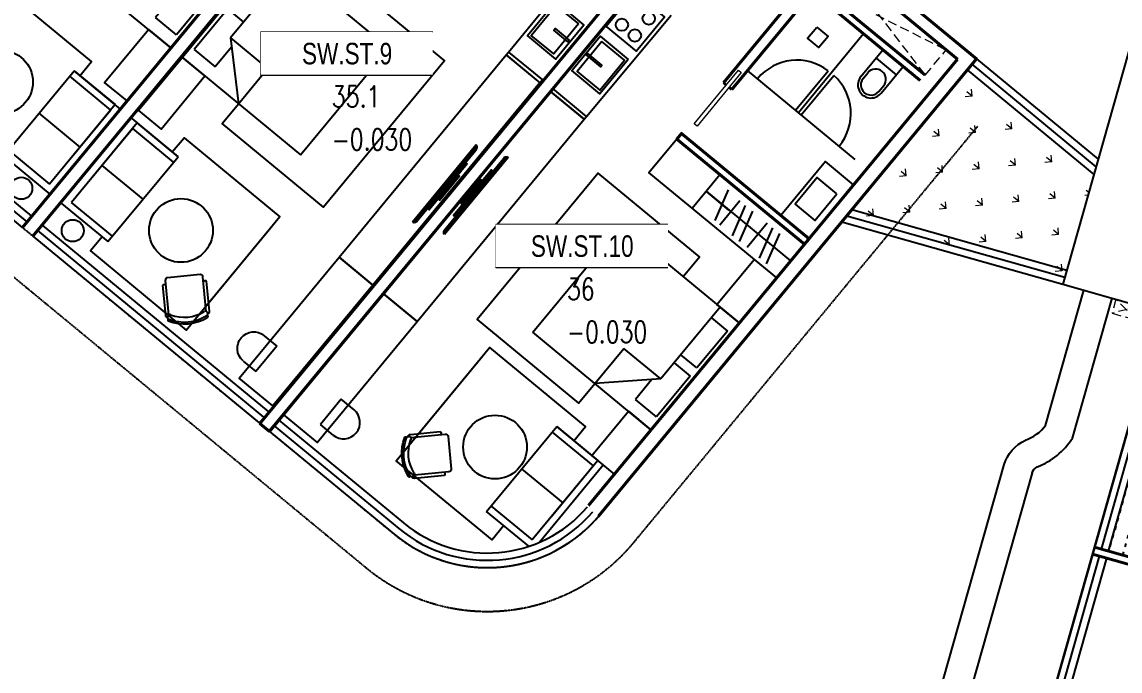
# Model space of a CAD drawing. Header units: millimetres. Extents: x -361702973 to 361248309, y -278557090 to 278849308.
# Drawn here: x 105707 to 120742, y 90095 to 98990 of the extents above; entities that cross this region are included whole.
import ezdxf
from ezdxf.enums import TextEntityAlignment as Align
from ezdxf.xclip import XClip

# ---------------------------------------------------------------- set-up
doc = ezdxf.new("R2010")
doc.units = ezdxf.units.MM
doc.header["$MEASUREMENT"] = 0
doc.header["$XCLIPFRAME"] = 0
doc.set_wipeout_variables(frame=1)
for name, pattern in [('220126_HDN_HBA typical plan$0$HIDDEN', [0.375, 0.25, -0.125]), ('ACAD_ISO03W100', [30, 12, -18]), ('HIDDEN', [0.375, 0.25, -0.125])]:
    doc.linetypes.add(name, pattern=pattern)
for name, color, linetype in [('A-_FURN----_E-_N', 251, 'Continuous'), ('A-ANNO-ROOM', 50, 'Continuous'), ('A-DRAIN', 251, 'Continuous'), ('A-FLOR-STRS', 1, 'Continuous'), ('A-FURNITURE', 251, 'Continuous'), ('A-GLAZ', 135, 'Continuous'), ('A-UNIT', 1, 'Continuous'), ('IDEA - dim', 251, 'Continuous'), ('KT-Cua', 36, 'Continuous'), ('KT-Net manh', 139, 'Continuous'), ('Xref_NT1+NT2_MBDV Cot vach_220729$0$A-FURNITURE', 253, 'Continuous'), ('Xref_NT1+NT2_MBDV Cot vach_220729$0$ccu12-Thay', 7, 'Continuous')]:
    doc.layers.add(name, color=color, linetype=linetype)
for name, color, linetype, lineweight in [('bo dat CXCL', 92, 'Continuous', 18), ('KT-Chuviet', 255, 'Continuous', 15), ('KT-lomo nuoc', 3, 'HIDDEN', 5), ('KT-Net cat', 1, 'Continuous', 40), ('KT-Net cua', 87, 'Continuous', 9), ('KT-Net thay', 7, 'Continuous', 15), ('KT-Net truc', 18, 'Continuous', 15)]:
    doc.layers.add(name, color=color, linetype=linetype, lineweight=lineweight)
doc.styles.add('220126_HDN_HBA typical plan$0$211210_HDN_HBA_TYPICAL PLAN CORE OPT 1$0$HBA-Text', font='GOTHIC.TTF')
doc.styles.add('font unicode ccu', font='arial.ttf')
doc.styles.add('ROMANS', font='ROMANS.SHX')

# ---------------------------------------------------------------- blocks, each defined once
blk = doc.blocks.new('A$C21AF0CCA')
at = {"layer": 'A-ANNO-ROOM', "insert": (1197.56892258345, 814.6835720778872), "char_height": 600, "attachment_point": 2, "rotation": 0.10542954816276216, "style": '220126_HDN_HBA typical plan$0$211210_HDN_HBA_TYPICAL PLAN CORE OPT 1$0$HBA-Text'}
blk.add_mtext_dynamic_manual_height_columns('A2a+', width=722857412.8743668, gutter_width=9765.624999999996, heights=[0], dxfattribs=at)
blk = doc.blocks.new('qweewe')
for p, q in [((-226617.649540008, -3043559.718917042, 0.0008727778800783348), (-226617.6495399146, -3043199.718917044, 0.0008727778800783348)), ((-226142.6495399146, -3043199.718917163, 0.0008727778800783348), (-226617.6495399146, -3043199.718917044, 0.0008727778800783348)), ((-226467.6495400079, -3043559.718917079, 0.0008727778800783348), (-226467.6495399145, -3043199.718917081, 0.0008727778800783348)), ((-226142.649539925, -3043239.718917165, 0.0008727778800783348), (-226242.649539925, -3043239.718917139, 0.0008727778800783348)), ((-226142.649540008, -3043559.718917165, 0.0008727778800783348), (-226617.649540008, -3043559.718917042, 0.0008727778800783348)), ((-226142.6495399976, -3043519.718917165, 0.0008727778800783348), (-226242.6495399976, -3043519.718917141, 0.0008727778800783348))]:
    blk.add_line(p, q)
for centre, radius, start, end in [((-226242.6495399613, -3043379.718917141, 0.0008727778800783348), 139.9999999999927, 89.99999998332474, 269.9999999833247), ((-226142.6495399613, -3043379.718917165, 0.0008727778800783348), 179.9999999999927, 269.9999999833247, 89.99999998332474), ((-226142.6495399613, -3043379.718917165, 0.0008727778800783348), 139.9999999999927, 269.9999999833247, 89.99999998332474)]:
    blk.add_arc(centre, radius, start, end)
blk = doc.blocks.new('BEDH-1')
for p, q in [((475, -1.054711873393899e-13), (-475, 1.054711873393899e-13)), ((-475, 1.054711873393899e-13), (-475.0000000000002, -1050)), ((-381.8394731497392, -27.72451273631296), (-381.8394731497393, -215.2726866770535)), ((-20.94842891092413, -27.72451273631304), (-381.8394731497392, -27.72451273631296)), ((-20.94842891092416, -169.6087834425271), (-20.94842891092413, -27.72451273631304)), ((379.7956140944734, -27.72451273631313), (52.11540216114371, -27.72451273631306)), ((52.11540216114371, -27.72451273631306), (52.11540216114368, -169.6087834425271)), ((379.7956140944734, -169.6087834425271), (379.7956140944734, -27.72451273631313)), ((474.9999999999998, -1050), (475, -1.054711873393899e-13)), ((-162.6479800441303, -169.608783442527), (-475.0000000000001, -498.4003835124894)), ((-206.9290897110478, -215.2726866770535), (-381.8394731497393, -215.2726866770535)), ((474.9999999999999, -169.6087834425272), (-162.6479800441303, -169.608783442527)), ((-162.6479800441303, -169.608783442527), (-162.6479800441303, -498.4003835124894)), ((-475.0000000000001, -498.4003835124894), (-162.6479800441303, -498.4003835124894)), ((-475.0000000000002, -1050), (474.9999999999998, -1050))]:
    blk.add_line(p, q)
blk = doc.blocks.new('weqwq333')
blk.add_wipeout([(789.9991194265974, -3.254973069968852e-07), (789.9999072943253, 22.459753119357448), (747.0709751061902, 22.459753119357444), (747.4999072943253, 24.95975311935699), (747.0709751061902, 27.459753119356876), (995.9999072943253, 27.45975311935689), (995.9999072943253, 37.459753119357), (930.999907294326, 37.459753119357), (930.999907294326, 57.459753119357), (1231.8664491169725, 57.459753118988104), (1249.7089296661925, 59.06439810742923), (1266.9787932754527, 63.82683536194902), (1278.4893502848695, 73.1432942404494), (1289.9999072942878, 82.4597531189515), (1289.9999072941914, 102.45975311891728), (-160.00009270580904, 102.45975311950394), (-160.00009270581904, 82.45975311947211), (-148.48953569637888, 73.14329424100924), (-136.9789786872534, 63.826835362552735), (-119.70911507775418, 59.06439810790778), (-101.86663452839275, 57.4597531194338), (198.99990729432534, 57.45975311935696), (198.99990729432534, 37.45975311935696), (133.99990729432488, 37.459753119356954), (133.99990729432488, 27.459753119356844), (382.9288394824605, 27.459753119358677), (382.9288394824605, 22.459753119357426), (339.9999072943251, 22.459753119357423), (339.9991199803412, 0.015785265669614107)]).dxf.layer = 'A-DRAIN'
at = {"layer": 'A-DRAIN'}
for p, q in [((-160.0000927059446, 102.4597531193867), (-160.0000927057117, 82.45975311938673)), ((1289.999907294055, 102.4597531189211), (-160.0000927059446, 102.4597531193867)), ((-160.0000927059446, 102.4597531193867), (-160.0000927057117, 82.45975311938673)), ((-160.0000927057117, 82.45975311938673), (1289.999907294055, 82.45975311892107)), ((-136.9789786871988, 63.8268353624735), (-160.0000927057117, 82.45975311938673)), ((-101.8666345283855, 57.45975311938673), (1231.866449116962, 57.45975311892107)), ((1266.97879327531, 63.82683536177501), (1289.999907294055, 82.45975311892107)), ((1289.999907294055, 82.45975311892107), (1289.999907294055, 102.4597531189211)), ((1289.999907294055, 82.45975311892107), (1289.999907294055, 102.4597531189211))]:
    blk.add_line(p, q, dxfattribs=at)
for points in [[(133.9999072942883, 37.4597531191539), (995.9999072942883, 37.4597531191539), (995.9999072945211, 27.45975311938673), (133.9999072945211, 27.45975311938673)], [(198.9999072942883, 57.45975311938673), (228.9999072940554, 57.45975311938673), (228.9999072942883, 37.45975311938673), (198.9999072942883, 37.4597531191539)], [(339.9999072942883, 22.4597531191539), (789.9999072942883, 22.4597531191539), (789.9991194263566, -3.254972398281097e-07), (339.9991199802607, 0.01578526548109949)], [(930.9999072942883, 57.4597531191539), (900.9999072945211, 57.4597531191539), (900.9999072942883, 37.45975311938673), (930.9999072945211, 37.4597531191539)]]:
    blk.add_lwpolyline(points, close=True, dxfattribs=at)
for centre, radius, start, end in [((-101.8666345283855, 157.4597531193867), 99.99999999999999, 249.4439547730391, 270), ((389.9999072940554, 24.9597531191539), 7.499999999999999, 160.5287793647328, 199.4712206352672), ((389.9999072940554, 24.9597531191539), 7.499999999999999, 340.5287793647328, 19.47122063526717), ((739.9999072945211, 24.9597531191539), 7.499999999999999, 160.5287793647328, 199.4712206352672), ((739.9999072945211, 24.9597531191539), 7.499999999999999, 340.5287793647328, 19.47122063526717), ((1231.866449116962, 157.4597531189211), 99.99999999999999, 270, 290.5560452225344)]:
    blk.add_arc(centre, radius, start, end, dxfattribs=at)
blk = doc.blocks.new('CH12')
for p, q in [((-312.375, -149.2411279597436), (-312.375, -572.1779138786915)), ((-267.75, -149.2411279597436), (-267.75, -639.6303226458076)), ((267.75, -639.6303226458076), (267.75, -149.2411280118249)), ((312.375, -572.1779138786915), (312.375, -149.2411246072115)), ((-232.0500000000029, -675.3303226458047), (232.0500000000029, -675.3303226458047))]:
    blk.add_line(p, q)
for centre, radius, start, end in [((-267.75, -149.2411279597436), 44.62499999999999, 111.939144832112, 180), ((-273.6712626853696, -77.20016474780641), 13.38749999999989, 116.2505862071374, 296.2505862071374), ((-252.9468673518131, -119.2240579767858), 33.46874999998481, 116.2505888953854, 296.2505888953855), ((0, -632.1362743546706), 632.1362743546692, 63.74941379286258, 116.2505862071374), ((0, -632.1362743546706), 605.3612743546691, 63.7494137928626, 116.2505862071374), ((0, -632.1362743546706), 538.4237743546691, 63.74941109871938, 116.2505888953856), ((252.9468674045929, -119.2240580028119), 33.46875000001501, 243.7494110987195, 63.74941109871941), ((273.671262685355, -77.20016474780641), 13.38750000000007, 243.7494137928627, 63.74941379286245), ((267.75, -149.2411280118286), 44.62499999999959, 0, 68.06085506708637), ((-290.0625, -549.8654138786915), 31.55464011044969, 225, 315), ((290.0625, -549.8654138786915), 31.55464011044961, 225.0000000000001, 315.0000000000002), ((-232.0500000000029, -639.6303226458076), 35.7, 180, 269.9999999999999), ((232.0500000000029, -639.6303226458076), 35.7, 270, 0)]:
    blk.add_arc(centre, radius, start, end)
blk = doc.blocks.new('CH1')
for p, q in [((-199.1923941123823, -400.6439509161501), (-199.1923941123823, -600.6426498184956)), ((200.805524143012, -400.6439509161501), (200.805524143012, -600.6426498184956)), ((-199.1923941123823, -600.6426498184956), (200.805524143012, -600.6426498184956))]:
    blk.add_line(p, q)
blk.add_arc((0.8065650153148454, -399.9986989023673), 200, 0.1848514058012216, 180.1848514058012)
blk = doc.blocks.new('*U327')
at = {"layer": 'KT-lomo nuoc', "ltscale": 500}
for p, q in [((1251.346839773837, 1515.293350813622), (346.9899954845728, -286.5559053449207)), ((1598.33683525841, 1228.746742521041), (1.734723475976807e-18, -0.009297052340116354))]:
    blk.add_line(p, q, dxfattribs=at)
blk.add_lwpolyline([(1251.346839773837, 1515.293350813622), (1598.33683525841, 1228.746742521041), (346.9899954845728, -286.5559053449207), (1.734723475976807e-18, -0.009297052340116354)], close=True, dxfattribs=at)
blk = doc.blocks.new('Condo-Studio Corner')
at = {"layer": 'A-FURNITURE'}
for p, q in [((-1948.202804873639, -3587.262413282064, 0.1132918521849478), (-789.3799138450413, -2201.987495244597, 0.05537661077922471)), ((953.0969693474763, -3533.446788728354, -0.02853916700579262), (1844.570149395295, -2453.959515179333, 0.0438952006596001)), ((1731.900018867804, -4176.603594141838, 1.175430585194847e-08), (259.1721610110544, -2960.369668706204, 1.175434860746792e-08)), ((915.0708565507375, -3501.161109466804, 0.02850253156703258), (1360.500086333632, -2961.746796293301, 0.02850253156703258)), ((992.1792361010157, -3564.834477548837, 0.02850714297108447), (1437.608465882047, -3025.420164374285, 0.02850714297108447)), ((-502.223042640835, -4846.189862994361, 0.05479021183692891), (-119.6667088381946, -4382.930397297605, 0.05479021183692888)), ((-311.203054856509, -4614.872774087009, 0.0547902118369611), (-1.074576621875167, -4870.97651254118, 0.05479021183692888)), ((-310.9448757395148, -4614.560130144469, 0.05479021183692888), (844.0663105994463, -5568.897054273752, 0.05479021183692888)), ((-8.926377344876528, -4595.712323583313, -0.0950755669010428), (-190.3678659275174, -5012.484608952887, -0.09507556690104273)), ((152.9660958424211, -4746.233914588811, -0.09507556690104273), (-119.7155245151371, -5076.435381344985, -0.09507556690104278)), ((226.3615499902517, -4806.844158270978, -0.09507556690104278), (44.92006140574813, -5223.616443650099, -0.0950755669010428)), ((323.1126178763807, -4886.741556131397, -0.09507556690104278), (141.6711292918772, -5303.513841510518, -0.09507556690104278)), ((524.589719677344, -5053.122108965181, -0.09507556690104278), (251.9080993216485, -5383.323575718561, -0.0950755669010428)), ((597.9851738251746, -5113.732352650026, -0.0950755669010428), (416.5436852425337, -5530.504638023674, -0.0950755669010428)), ((694.7362417150289, -5193.62975050346, -0.09507556690104278), (513.294753132388, -5610.402035883744, -0.09507556690104278)), ((-3315.173777054995, -9002.278890056885, -0.0259599028821682), (-2353.972876319662, -7838.603537339019, -0.0259599028821682)), ((-2415.860051304102, -7913.279023166164, -0.02595990288216819), (-1854.887439180166, -8376.335140804993, -0.0259599028821682)), ((-1718.350275216624, -8363.27960820857, -0.02595990288216819), (-2354.119235619903, -7838.482674884843, -0.0259599028821682)), ((-2353.972876319662, -7838.603537339019, -0.0259599028821682), (-2353.972876317799, -7838.603537337505, -0.0259599028821682)), ((-2353.972876317799, -7838.603537337505, -0.0259599028821682), (-1793.176472086459, -8301.895903322962, -0.0259599028821682)), ((-1792.962427126244, -8301.69083783566, -0.0259599028821682), (-2692.617644581944, -9390.79082500434, -0.02595990288216819)), ((-2595.808078739792, -9425.558025185484, -0.01890790517408163), (-1719.944220285863, -8361.938344582333, 0.0547902118369289)), ((-2429.924331251532, -9072.96814184566, -0.0259599028821682), (-1854.64537444897, -8376.534953688155, -0.0259599028821682)), ((-2834.57332668826, -8420.441213699407, -0.0259599028821682), (-2273.74572134763, -8883.715005991748, -0.0259599028821682)), ((-2737.62602545321, -9479.410407738877, -0.0259599028821682), (-3315.173777054995, -9002.278890056885, -0.0259599028821682)), ((-3253.402674095705, -8927.507552793948, -0.0259599028821682), (-2692.617644581944, -9390.79082500434, -0.02595990288216819))]:
    blk.add_line(p, q, dxfattribs=at)
at = {"layer": 'A-FURNITURE', "ltscale": 5, "elevation": 0.04131058838220988}
for points in [[(-1677.517855946848, -2356.353151705), (-1268.849109190458, -2693.828862569178), (-880.4336683852016, -2223.474267242709), (-1289.102415143454, -1885.998556378414)], [(-1375.089550918841, -2808.125320143765), (-1763.504991724098, -3278.479915470234), (-2149.041545269021, -2960.106603335589), (-1760.626104463765, -2489.75200800621)], [(-1735.339470851177, -2561.212389763212), (-2074.088674961531, -2971.423282736447), (-1765.65943212522, -3226.121932444279), (-1426.910228013003, -2815.911039470928)], [(-1929.861163358146, -2726.098141549621), (-1948.96356208896, -2749.230334764114), (-1756.19528531743, -2908.416990831494), (-1737.092886586615, -2885.284797615837)]]:
    blk.add_lwpolyline(points, close=True, dxfattribs=at)
at = {"layer": 'A-FURNITURE'}
for points, elevation in [([(1206.013420842617, -2363.467101647053), (1360.228042261704, -2490.816426499397), (1232.878717405751, -2645.031047919416), (1078.664095988526, -2517.681723065558)], 0.02148150564564121), ([(-1978.622749821225, -3626.992419847054), (-2441.25629763765, -3244.952964522061), (-4730.57125138765, -6014.789224400884), (-4267.937703574949, -6396.828679725993)], 0.04131058838220988), ([(-1978.624536505842, -3626.985024350462), (-1946.787205294648, -3588.431369002559), (-2409.768923598283, -3206.116246114019), (-2441.606254813203, -3244.669901468675)], 0.09610377327197064), ([(1034.405000843224, -5338.408062309376), (-709.7214178834984, -3898.098007604596), (-1091.772204395471, -4360.739126986591), (652.3542143387021, -5801.049181691953)], 1.171039499516806e-08), ([(145.0254732426256, -6418.24008660065), (-163.4024585504085, -6163.539849268505), (346.0069946665317, -5546.668284850544), (654.4349264502525, -5801.368522176985)], 0.05479021183692891), ([(-4267.937703574949, -6396.828679725993), (-4730.57125138765, -6014.789224400884), (-6099.574412676448, -7672.593884776463), (-5636.940864856297, -8054.633340097149)], 0.04131058838220988), ([(-1565.730254389346, -8489.288463249104), (-1874.158186180517, -8234.588225915562), (-1373.23306011036, -7628.568830392091), (-1064.805128324777, -7883.269067722373)], 0.0547902118369289)]:
    blk.add_lwpolyline(points, close=True, dxfattribs=dict(at, elevation=elevation))
for points in [[(1709.321003669756, -4525.418609390792), (1325.071455854806, -4207.0531104572), (714.7434350205876, -4944.213397995336), (1098.992982835538, -5262.578896925203)], [(1480.048292631167, -4647.120787115942), (1210.475105503458, -4423.893779646663), (907.5241669564275, -4789.74310485), (1177.097354086, -5012.97011231241)]]:
    blk.add_lwpolyline(points, close=True, dxfattribs=at)
at = {"layer": 'A-FURNITURE', "elevation": 0.05479021183692893}
blk.add_lwpolyline([(-623.5876705218107, -5783.51654074504), (-400.7263528909534, -5513.640952545917), (-1788.657949948683, -4367.497034055879), (-3444.199166553095, -6372.287117725122), (-2056.267569497228, -7518.43103621772), (-1833.406251935288, -7248.555448100553)], dxfattribs=at)
at = {"layer": 'A-FURNITURE'}
for points in [[(-2119.524556623772, -8032.103847794118), (-1959.257587900385, -7837.787963197101), (-3271.914299741387, -6754.331269289949), (-3334.993661850691, -6830.71770467388), (-4455.032519694418, -8187.27551693609)], [(-3080.605963384733, -9195.932595737046), (-3241.108007658273, -9390.054356638691), (-4553.248431682587, -8305.972460125573), (-4490.169061658904, -8229.586031284533), (-3369.896159371361, -6873.221491233329)]]:
    blk.add_lwpolyline(points, dxfattribs=at)
at = {"layer": 'A-FURNITURE', "ltscale": 5}
for centre in [(-1463.16116311861, -2332.348813743214, 0.04130760890701388), (-1094.790361209714, -2247.478605200187, 0.04130760890701388), (-1285.814348489919, -2478.800537328003, 0.04130760890701388)]:
    blk.add_circle(centre, 84.99999999999996, dxfattribs=at)
at = {"layer": 'A-FURNITURE'}
blk.add_circle((-3199.541977925226, -8118.97466110345), 436.4401978142558, dxfattribs=at)
for centre, start, end in [((934.3479520846449, -3517.079451981466, 0.02850253156703259), 52.4980258424285, 140.4513128178299), ((972.9021412171714, -3548.916135525447, 0.02850714297108447), 320.4513128178299, 48.40459957262042)]:
    blk.add_arc(centre, 699.9999999999998, start, end, dxfattribs=at)
at = {"layer": 'A-GLAZ'}
blk.add_line((-6288.905462969444, -7905.314230048331), (-4580.100514294812, -9313.264075484127, 1.175433474546203e-08), dxfattribs=at)
for points in [[(-6161.726407996306, -7750.959158942336), (-4452.859249033238, -9158.96026181744, 0.4094110154017653), (-1935.6252871326, -8939.547105450823, 0.4094110154017653)], [(-6225.315935482897, -7828.136694495333), (-4516.489629861433, -9236.104136737587, 0.4094026671196023), (-1859.572192332125, -9004.47727387253, 0.4094026671196023)]]:
    blk.add_lwpolyline(points, format="xyb", dxfattribs=at)
blk.add_arc((-3305.885039496992, -7769.823329328734, 2.350866980293712e-08), 2001.458578390103, 230.4906135254725, 320.5462560880213, dxfattribs=at)
at = {"layer": 'KT-Net cat'}
for p, q in [((-71.76313781464705, -3125.608908071648, 1.175433537115511e-08), (1384.998191584367, -1361.120426221984, 1.17543355495538e-08)), ((3131.816811804019, -2803.708836766309, 1.175433540370828e-08), (1462.103809111897, -1424.797140533105, 1.175433554314345e-08)), ((2687.050690308533, -3020.01934345247, 1.17543353818345e-08), (1175.606600021478, -1771.812058165087, 1.175433550804918e-08)), ((43.90663687852793, -3221.110233879182, 1.175433536147182e-08), (1150.49336230458, -1880.764841447759, 1.175433549703775e-08)), ((2623.373977918818, -3097.124961271416, 1.175433537403502e-08), (1150.493362304551, -1880.764841447759, 1.175433549703775e-08)), ((-1919.264997110324, -8920.051344897947, 1.175433478522515e-08), (3131.816811804019, -2803.708836766309, 1.175433540370828e-08)), ((-33.20067557084258, -3157.435570013477, 1.175433536793638e-08), (-71.75432990747504, -3125.598239642393, 1.175433537115511e-08)), ((43.90663687855704, -3221.110233879182, 1.175433536147182e-08), (5.35297978357994, -3189.272901229037, 1.175433536471765e-08))]:
    blk.add_line(p, q, dxfattribs=at)
at = {"layer": 'KT-Net cat', "elevation": 1.171039546284412e-08}
blk.add_lwpolyline([(-1781.673788503365, -9067.174754468491), (3394.103780876118, -2799.838457447127), (1427.885011226201, -1176.061164911138)], dxfattribs=at)
at = {"layer": 'KT-Net cat', "elevation": 1.171039518758314e-08}
blk.add_lwpolyline([(1036.887646908202, -5340.454736649961), (1100.563334960723, -5263.348272917938), (-645.9460522152949, -3821.092629564897), (-709.6217402659531, -3898.199093298084)], close=True, dxfattribs=at)
at = {"layer": 'KT-Net cua', "elevation": -0.05136502226448279}
blk.add_lwpolyline([(132.7692178570142, -2956.450992048427), (171.3228732131829, -2988.288323262997), (-433.586419849802, -3720.80777500564), (-472.1400752003829, -3688.97044378781)], close=True, dxfattribs=at)
at = {"layer": 'A-FURNITURE', "rotation": 230.4513127404195}
blk.add_blockref('qweewe', (2204656.525557538, -2115353.038629686, -0.0008727661259520549), dxfattribs=at)
at = {"layer": 'A-FURNITURE'}
for name, p, xscale, yscale, zscale, rotation in [('BEDH-1', (-459.8900311589241, -7150.754832509439, 0.0547902118369289), -2.000000000000004, 2.000000000000004, 2, 230.4499624902546), ('CH1', (-4926.122464938962, -8067.554453814053, 0.0413105883822099), 1.12500585493707, 1.12500585493707, 1.12500585493707, 230.4503511495529), ('CH12', (-4473.523720903322, -8260.518909545266, -0.07493538787651706), -0.9698671062557849, 0.9698671062557849, 0.9698671062557848, 95.46195327682075)]:
    blk.add_blockref(name, p, dxfattribs=dict(at, xscale=xscale, yscale=yscale, zscale=zscale, rotation=rotation))
at = {"layer": 'KT-lomo nuoc', "linetype": 'HIDDEN', "xscale": -0.9999999999999999, "rotation": 10.89765347559021}
blk.add_blockref('*U327', (2977.379244569762, -2676.168494531594, 1.175433541660512e-08), dxfattribs=at)
at = {"layer": 'A-FURNITURE', "xscale": -0.9450000000000002, "yscale": 0.9450000000000002, "zscale": 0.9450000000000001, "rotation": 230.4480917710433}
blk.add_blockref('weqwq333', (-3868.806851175555, -5028.120853960747, 0.09610080021913879), dxfattribs=at)
at = {"layer": 'KT-Net cat'}
blk.add_line((35.66938091619522, -246.7940235728747, 9.469528123784625e-09), (-6287.382587553089, -7903.326430464396, 9.469527349555856e-09), dxfattribs=at)
blk = doc.blocks.new('sl-sss')
at = {"layer": 'A-FURNITURE', "extrusion": (-1.834885121989628e-19, -7.506917587943876e-07, 0.9999999999997182)}
for p, q in [((12195.32376166998, -1791.224404670269, -0.001344673999256862), (12195.47621141183, -2615.611430885241, -0.001963534545894624)), ((13704.97783485984, -1791.250935085089, -0.001344693915421608), (13704.79640982858, -2615.637955438302, -0.001963554457655767)), ((13704.95654329469, -1887.998800152884, -0.001417321740406818), (12292.32840590361, -1888.193178366855, -0.001417467658532331)), ((12292.46292036587, -2615.593495624082, -0.00196352108203969), (12292.32840590361, -1888.193178366855, -0.001417467658532331)), ((12704.66201335004, -1888.017195947468, -0.001417335549977167), (13607.96985153853, -1887.902419457212, -0.001417249388214956)), ((12950.13631228542, -2615.529786922038, -0.001963473256442014), (12950.03621801177, -1888.102677501709, -0.00141739972027731)), ((13607.80970154885, -2615.616611314937, -0.001963538434799808), (13607.96978245861, -1888.216299237596, -0.001417485015178271)), ((13704.79641317582, -2615.448142956884, -0.001963411966990264), (13704.66212980258, -1888.033264532583, -0.00141734761253344)), ((12195.47621141183, -2615.611430885241, -0.001963534545894624), (13704.79641316648, -2615.44814295508, -0.001963411966992054)), ((13704.79641316648, -2615.44814295508, -0.001963411966992054), (13704.79641317582, -2615.448142956884, -0.001963411966990264)), ((17691.15816057288, -5192.135472785594, 0.06808355389227581), (19495.33230586727, -5181.957913346545, -0.01370958400915435))]:
    blk.add_line(p, q, dxfattribs=at)
for points, elevation in [([(13848.12436243335, -1793.267051022794), (13848.11939187531, -2193.26705100431), (14791.17852252904, -2192.94628926595), (14791.18349308336, -1792.94628929938)], 0.05479019523640581), ([(14047.69380974771, -5191.774803230081), (14047.68326568609, -5791.761423812891), (11897.68653402856, -5791.723640119383), (11897.69707809577, -5191.737019536559)], -1.660052317093916e-08), ([(17641.15365608966, -5190.292647862378), (17641.14311202796, -5790.279268448941), (14047.68326568609, -5791.761423812891), (14047.69380974771, -5191.774803230081)], -1.660052212620194e-08), ([(17641.15822078107, -5190.29873466995), (17691.15822076979, -5190.299613357884), (17691.13853236289, -5790.730229069995), (17641.13853237408, -5790.729350376459)], 0.05479316828923936)]:
    blk.add_lwpolyline(points, close=True, dxfattribs=dict(at, elevation=elevation))
for points, elevation in [([(12195.4569464307, -2511.434143506698), (11943.57573958112, -2511.582151018718), (11943.95123889299, -4213.6238396012), (12043.01633582819, -4213.625575426291), (13802.20254726155, -4213.504725679022)], -1.660052393291644e-08), ([(13704.81933639941, -2511.460668799215), (13956.70053789208, -2511.617529342601), (13956.26521576383, -4213.659203681347), (13857.20011882861, -4213.657457600575), (12098.01391272802, -4213.474776539262)], -1.660052284264274e-08), ([(16691.17240712611, -2789.779096808845), (17041.17240707199, -2789.785248777502), (17041.14076742905, -4589.785248502338), (14441.14076792825, -4589.739548186952), (14441.17240757125, -2789.739548463979), (14791.17240741851, -2789.745700427004)], 0.05479019523640657)]:
    blk.add_lwpolyline(points, dxfattribs=dict(at, elevation=elevation))
at = {"layer": 'A-FURNITURE', "ltscale": 5, "extrusion": (-1.834885121989628e-19, -7.506917587943876e-07, 0.9999999999997182)}
for points, elevation in [([(18636.15313334761, -5248.233207614679), (18026.15313344267, -5248.222487575864), (18026.14434651842, -5748.222487497803), (18636.14434642531, -5748.233207536531)], -1.660052226931663e-08), ([(18597.14548873525, -5683.232522170656), (18065.14548881727, -5683.223172887869), (18065.15251834876, -5283.223172945528), (18597.152518265, -5283.232522230091)], -1.660052257202588e-08), ([(18346.14469795112, -5728.22811112528), (18316.14469795302, -5728.227583912854), (18316.14909141696, -5478.227583948204), (18346.14909141326, -5478.228111168021)], -1.660052258243422e-08)]:
    blk.add_lwpolyline(points, close=True, dxfattribs=dict(at, elevation=elevation))
at = {"layer": 'A-FURNITURE', "extrusion": (-1.834885121989628e-19, -7.506917587943876e-07, 0.9999999999997182)}
for centre, radius in [((12003.6410794239, -2148.188114103506, -1.660052282117554e-08), 149.9999999999997), ((12950.12447849284, -3288.905097671707, -1.660052183606944e-08), 436.4401978142556)]:
    blk.add_circle(centre, radius, dxfattribs=at)
at = {"layer": 'A-GLAZ', "extrusion": (-1.834885121989628e-19, -7.506917587943876e-07, 0.9999999999997182)}
blk.add_line((11597.76203160662, -1776.528597896264, -0.001333641978222291), (11597.68653407883, -5791.718367965805, -0.004347811848610633), dxfattribs=at)
for points, elevation in [([(11697.76204651458, -1776.528226751709), (11697.68653406019, -5791.720095548534)], -1.660052331015072e-08), ([(11797.76204653074, -1776.527855606814), (11797.68653404525, -5791.721976211064)], -1.660052236732851e-08)]:
    blk.add_lwpolyline(points, dxfattribs=dict(at, elevation=elevation))
at = {"layer": 'KT-Net cat', "extrusion": (-1.834885121989628e-19, -7.506917587943876e-07, 0.9999999999997182)}
for p, q in [((11597.76203160662, -1776.528597896264, -0.001333641978222291), (19200.18976938119, -1776.500381869191, -0.001333609042347639)), ((21530.12066881506, -5806.892037616388, -0.004359202597366968), (11597.68251507807, -5806.987384721404, -0.004359274173654726)), ((11597.68703154101, -5976.761227924639, -0.004486721998606114), (11597.68251507807, -5806.987384721404, -0.00435927417365467)), ((21700.11768574268, -5976.669684952853, -0.004486653278049743), (11597.68703154101, -5976.761227924639, -0.004486721998606114))]:
    blk.add_line(p, q, dxfattribs=at)
at = {"layer": 'A-FURNITURE', "extrusion": (-1.055377269652627e-19, -7.506917587943234e-07, 0.9999999999997182), "xscale": 1.999999999999999, "yscale": 1.999999999999999, "zscale": 1.999999999999999, "rotation": 359.9993815685896}
blk.add_blockref('BEDH-1', (15741.18316650013, -1792.955187440228, 0.05479019523640617), dxfattribs=at)
at = {"layer": 'A-FURNITURE', "extrusion": (-1.05512966592964e-19, -7.506917587943232e-07, 0.9999999999997183), "xscale": 0.9698671062557835, "yscale": 0.9698671062557835, "zscale": 0.9698671062557835, "rotation": 134.9873907820235}
blk.add_blockref('CH12', (12029.76426150466, -4181.094162104327, -0.07493540447703885), dxfattribs=at)
at = {"layer": 'A-FURNITURE', "extrusion": (1.061663181251583e-19, 7.506917587943234e-07, -0.9999999999997182), "xscale": 1.125005854937064, "yscale": 1.125005854937064, "zscale": -1.125005854937063, "rotation": 0.001007090708528312}
blk.add_blockref('CH1', (-12340.35494802519, -4635.424370901044, 1.66005203498451e-08), dxfattribs=at)
at = {"layer": 'A-FURNITURE', "extrusion": (-1.057936226757289e-19, -7.506917587943233e-07, 0.9999999999997182), "xscale": 0.9450000000000001, "yscale": 0.9450000000000001, "zscale": 0.9450000000000001, "rotation": 0.001252287801009074}
blk.add_blockref('weqwq333', (15207.20292094158, -5755.556526876593, 0.05479019523640928), dxfattribs=at)
blk = doc.blocks.new('sl-ss')
at = {"layer": 'A-FURNITURE', "extrusion": (-1.834885121989628e-19, -7.506917587943876e-07, 0.9999999999997182)}
for p, q in [((12195.3237616308, -1591.765613628508, -0.001194941928604379), (12195.47621111571, -767.3785874060413, -0.0005760813819648686)), ((12195.47621111571, -767.3785874060413, -0.0005760813819648686), (13704.79641287214, -767.5418748742959, -0.0005762039605183844)), ((12292.46292007717, -767.3965226429718, -0.0005760948457966958), (12292.32840583479, -1494.796839894625, -0.001122148269302278)), ((12950.13631199487, -767.4602311401686, -0.0005761426712416196), (12950.03621794474, -1494.88734056236, -0.001122216207407184)), ((13607.80970126016, -767.3734065461176, -0.0005760774927336815), (13607.96978239343, -1494.773718621553, -0.001122130912349945)), ((13704.79641287765, -767.5418748742959, -0.000576203960517524), (13704.6621297374, -1494.956753293067, -0.001122268314975208)), ((13704.97783481704, -1591.739082744258, -0.001194922012086153), (13704.79640953804, -767.3520623928925, -0.00057606146985556)), ((13704.79641287214, -767.5418748742959, -0.0005762039605183844), (13704.79641287765, -767.5418748742959, -0.000576203960517524)), ((13704.95654323135, -1494.991217678398, -0.001122294187100067), (12292.32840583479, -1494.796839894625, -0.001122148269302278)), ((12704.66201328297, -1494.972822189302, -0.001122280377761561), (13607.96985146778, -1495.087598401966, -0.001122366539315883))]:
    blk.add_line(p, q, dxfattribs=at)
at = {"layer": 'A-FURNITURE', "extrusion": (-1.834885121989628e-19, -7.506917587943876e-07, 0.9999999999997182), "elevation": -1.660052240104719e-08}
blk.add_lwpolyline([(13704.81933613678, -871.5293490311724), (13956.70053762939, -871.3724884094971), (13956.26521498148, 830.6691859366849), (13857.20011804062, 830.6674398149055), (12098.01391194388, 830.4847582134256)], dxfattribs=at)
at = {"layer": 'A-FURNITURE', "extrusion": (-1.834885121989628e-19, -7.506917587943876e-07, 0.9999999999997182), "elevation": 0.05479019523640502}
blk.add_lwpolyline([(13848.12436239415, -1589.722966762497), (13848.11939171697, -1189.72296678104), (14791.17852236704, -1190.043728225087), (14791.18349304232, -1590.043728193535)], close=True, dxfattribs=at)
at = {"layer": 'A-FURNITURE', "extrusion": (-1.834885121989628e-19, -7.506917587943876e-07, 0.9999999999997182)}
for centre, radius in [((12950.12447799746, -94.0849203913796, -1.660052373294891e-08), 436.4401978142557), ((12003.64107928239, -1234.801904252118, -1.660052135652682e-08), 149.9999999999998)]:
    blk.add_circle(centre, radius, dxfattribs=at)
at = {"layer": 'A-GLAZ', "extrusion": (-1.834885121989628e-19, -7.506917587943876e-07, 0.9999999999997182)}
blk.add_line((11600.18966913241, -1591.252000526278, -0.001194544609144921), (11600.11822512758, 2208.296613677579, 0.001657745222679349), dxfattribs=at)
for points, elevation in [([(11700.18968394052, -1591.250258294965), (11700.11822590432, 2208.295653752354)], -4.890126521165522e-09), ([(11800.18968392003, -1591.248377593333), (11800.11822593901, 2208.294693826476)], -4.890126528104416e-09)]:
    blk.add_lwpolyline(points, dxfattribs=dict(at, elevation=elevation))
at = {"layer": 'KT-Net cat', "extrusion": (-1.834885121989628e-19, -7.506917587943876e-07, 0.9999999999997182), "elevation": -1.660052314318358e-08}
blk.add_lwpolyline([(11600.18945303687, -1591.252000525256), (21700.189452238, -1591.320112658342)], dxfattribs=at)
at = {"layer": 'A-FURNITURE', "extrusion": (1.056899894260742e-19, 7.50691758794321e-07, -0.9999999999997182), "xscale": 2.000000000000004, "yscale": 2.000000000000004, "zscale": -2.000000000000002, "rotation": 179.9993815509072}
blk.add_blockref('BEDH-1', (-15741.18316646112, -1590.034829758345, -0.05479019523640504), dxfattribs=at)
blk = doc.blocks.new('*U34')
at = {"layer": 'A-_FURN----_E-_N', "linetype": 'Continuous'}
for points in [[(-800, 600), (-800, 1000), (-1250, 1000), (-1250, 600)], [(-800, -1000), (-800, 1000), (800.0000000000582, 1000), (800.0000000000582, -1000)], [(-780, -980), (-780, 980), (780.0000000000582, 980), (780.0000000000582, -980)], [(1250, 600), (1250, 1000), (800, 1000), (800, 600)]]:
    blk.add_lwpolyline(points, close=True, dxfattribs=at)
at = {"layer": 'A-_FURN----_E-_N', "linetype": '220126_HDN_HBA typical plan$0$HIDDEN', "ltscale": 500}
blk.add_lwpolyline([(-800, -1000), (-800, 1000), (800.0000000000582, 1000), (800.0000000000582, -1000)], close=True, dxfattribs=at)
at = {"layer": 'A-_FURN----_E-_N', "linetype": 'Continuous'}
for points in [[(-55, 580), (-55, 880), (-655.6054548919201, 880), (-655.6054548919201, 480), (-448.1151331290603, 480)], [(645.6054548844695, 580), (645.6054548844695, 880), (45, 880), (45, 580)], [(-780, 248.6659454330802), (-326.2632651105523, 580), (780.0000000000582, 580), (780.0000000000582, 480), (-326.2632651105523, 480), (-326.2632651105523, 580), (-326.2632651105523, 248.6659454330802), (-780, 248.6659454330802)]]:
    blk.add_lwpolyline(points, dxfattribs=at)
blk = doc.blocks.new('31')
at = {"layer": 'IDEA - dim'}
blk.add_lwpolyline([(10569.90835125541, 1.455191522836685e-11), (12180.61074095222, -4153.879492931519, -0.5272080109943784), (8451.169870064463, -9600.002167725237), (100.0000329748, -9600.002167677158)], format="xyb", dxfattribs=at)
for points in [[(3349.999999692402, -9400.002167698985), (100.0000329748, -9400.002167676459)], [(8434.999120662207, -9400.00216772595), (3449.999999685751, -9400.002167700033)], [(3349.999999692474, -9500.002167695435), (100.0000329748873, -9500.002167676459)], [(8434.999118996886, -9500.00216772755), (3449.999999692373, -9500.002167696453)]]:
    blk.add_lwpolyline(points, dxfattribs=at)
at = {"layer": 'KT-Net cat'}
blk.add_line((3449.999999692402, -9600.002167696832), (3449.999999692445, -5620.000000000378), dxfattribs=at)
blk.add_lwpolyline([(3349.999999692416, -9600.002167695871), (3349.99999969246, -5520.000000000247), (3949.999999692445, -5520.000000000291)], dxfattribs=at)
at = {"layer": 'KT-Net manh', "linetype": 'ACAD_ISO03W100', "ltscale": 4}
blk.add_lwpolyline([(114.9999999951542, -9400.002167676634), (3349.999999695909, -9400.002167408049), (3349.999999688982, -9200.00216740802), (114.9999999884458, -9200.002167676546)], close=True, dxfattribs=at)
at = {"layer": 'IDEA - dim', "rotation": 90}
blk.add_blockref('*U34', (4449.99999967734, -7660.001083787167), dxfattribs=at)
blk = doc.blocks.new('TAG CAO DO SAN')
at = {"layer": 'KT-Net thay', "flags": 128}
blk.add_lwpolyline([(1526701.778855525, -266095.2298759429), (1526701.778855525, -266566.6584041911), (1527644.63591202, -266566.6584041911), (1527644.63591202, -266095.2298759429)], close=True, dxfattribs=at)
blk.add_wipeout([(1526701.778855525, -266095.2298759429), (1527644.6359120198, -266095.2298759429), (1527644.6359120198, -266566.65840419114), (1526701.778855525, -266566.65840419114)]).dxf.layer = 'KT-Net thay'
for points in [[(1526701.778855525, -266330.9441400666), (1527644.63591202, -266330.9441400666)], [(1526701.778855525, -266566.6584041911), (1527644.63591202, -266566.6584041911)]]:
    blk.add_lwpolyline(points, dxfattribs=at)
at = {"layer": 'KT-Chuviet', "color": 31, "style": 'ROMANS', "width": 0.75}
blk.add_text('DTTT:', height=117.8571320618522, dxfattribs=at).set_placement((1526748.92170835, -266507.8139601254))
at = {"layer": 'KT-Chuviet', "color": 31, "style": 'font unicode ccu', "width": 0.75}
blk.add_attdef('TÊNPHÒNG', text='', height=117.85713, dxfattribs=at).set_placement((1527175.308820772, -266213.4467624734), align=Align.MIDDLE_CENTER)
at = {"layer": 'KT-Chuviet', "color": 31, "ltscale": 15, "style": 'ROMANS', "width": 0.75, "flags": 8}
blk.add_attdef('CAO-DO', (1527091.943339912, -266507.7298381611), '', height=117.8571320618522, dxfattribs=at)
blk = doc.blocks.new('*U187')
at = {"layer": 'KT-lomo nuoc', "ltscale": 500}
for p, q in [((-314.1770398817725, -154.2584059999353), (-88.14234797005469, 179.5204400229586)), ((-402.3193878518272, 25.27133107536408), (0, -0.009297052340116352))]:
    blk.add_line(p, q, dxfattribs=at)
blk.add_lwpolyline([(-314.1770398817725, -154.2584059999353), (-402.3193878518272, 25.27133107536408), (-88.14234797005469, 179.5204400229586), (0, -0.009297052340116352)], close=True, dxfattribs=at)
blk = doc.blocks.new('A$C06442E50')
at = {"layer": 'KT-lomo nuoc', "linetype": 'HIDDEN', "xscale": -0.9999999999999997, "rotation": 10.8976534755902}
blk.add_blockref('*U187', (-37048.27895179641, -57039.48419665106, -9.30000199369607e-08), dxfattribs=at)

msp = doc.modelspace()

# ---------------------------------------------------------------- linework, layer by layer
at = {"layer": 'KT-Cua', "extrusion": (3.487447351220456e-08, -1.828229667849189e-08, 0.9999999999999993)}
for p, q in [((117069.617233557, 96419.31901259918, 1.622150396689683e-06), (120012.2678383226, 95587.80955314811, 1.622150396665647e-06)), ((116933.9841833397, 96249.81371381338), (119957.8830882845, 95395.34579301847)), ((117000.1080287215, 96335.04466640687, 8.111311310200401e-07), (119985.0754633036, 95491.5776730837, 8.111311310281716e-07))]:
    msp.add_line(p, q, dxfattribs=at)
at = {"layer": 'Xref_NT1+NT2_MBDV Cot vach_220729$0$ccu12-Thay', "elevation": 1.118653840349523e-10}
for points in [[(123276.1467756774, 107138.4370181437), (123276.1467691851, 107138.4370199783), (122450.0663147201, 104214.9970540943), (119957.8841699146, 95395.34548738052), (121305.1283720795, 95014.65271066994), (119006.4002279246, 86879.6173959774, 0.5291998708815345), (123213.0936671892, 81810.12532484144), (135521.6404465684, 82976.97430414226, 0.3082121150768077), (138985.1669346856, 85871.77168881864)], [(140428.3445150077, 85462.82311670168, -0.3084015575031204), (135665.7658767603, 81483.9121907669), (123355.863037661, 80316.93514711608, -0.5289436111782675), (117563.9398541837, 87291.10503940552), (119155.4995660237, 92923.5215973105, -0.2111738476832286), (119446.5738559838, 93259.41960751085, 0.1470454784877201), (119724.085907704, 93459.91619033745), (120247.8316790674, 95313.4145938917)], [(119537.8938981027, 92806.15646282065, -0.1897823888882406), (119606.2375267263, 92891.90938091758, 0.161303544266139), (120090.9554086747, 93287.24066609234), (120632.7591899708, 95204.64506070488)], [(119537.8938981027, 92806.15646282065, -0.1897823888882406), (119606.2375267263, 92891.90938091758, 0.161303544266139), (120090.9554086747, 93287.24066609234), (120632.7591899708, 95204.64506070488)], [(119538.8256593589, 92809.08476131415), (117948.6112356615, 87181.42908240884, 0.5290006929828082), (123317.7912055352, 80715.11919450942), (135627.3706716435, 81882.06571310706, 0.3083681499399674), (140043.5394286812, 85572.02497354161)]]:
    msp.add_lwpolyline(points, format="xyb", dxfattribs=at)

# ---------------------------------------------------------------- block references
at = {"layer": 'A-ANNO-ROOM'}
for p in [(-193366.6029767873, 192837.9996409905, 5.460855537377236e-05), (-194725.1126339572, 187914.7636662904, 5.460855537377236e-05), (-204628.500881133, 156603.4286092457, 5.461079910308954e-05), (-263479.6090599558, 50485.12915140932, 5.460850030168077e-05), (-269121.1781233152, 49296.5544193383, 5.460850030168077e-05), (-249390.2929153891, 45734.43883928895, 5.460850030168077e-05), (-231828.0778406897, 44407.82273046864, 5.460832008522107e-05), (-260545.3674363113, 42210.52099001262, 5.460850030168077e-05), (-266005.9544405445, 40714.37009385967, 5.460850030168077e-05), (-231175.8712175231, 40645.45605562796, 5.460850030168077e-05), (-228303.7210763374, 35687.765146195, 5.460832008522128e-05)]:
    msp.add_blockref('A$C21AF0CCA', p, dxfattribs=at)

# ---------------------------------------------------------------- next in the draw order: block references
at = {"layer": 'A-UNIT'}
msp.add_blockref('Condo-Studio Corner', (115384.6346373952, 101283.4814403892, -1.171039558176673e-08), dxfattribs=at)

# ---------------------------------------------------------------- next in the draw order: hatches: boundary and pattern name
at = {"layer": 'bo dat CXCL'}
h = msp.add_hatch(dxfattribs=at)
h.set_pattern_fill('GRASS', color=256, scale=500, angle=6.295837926640892e-14)
h.set_pattern_definition([(140.4488267379155, (111297.6063492009, 96763.15888000443), (-497.7407024684449, -47.47834216050479), [93.75, -613.3567814999999]), (95.4488267379155, (111297.6063492009, 96763.15888000443), (-497.7407025997579, -47.47834217303043), [93.74999999999976, -406.249999999999]), (185.4488267379155, (111297.6063492009, 96763.15888000443), (47.47834217303043, -497.7407025997579), [93.75, -406.25])])
h.paths.add_polyline_path([(117634.4856802643, 96155.78699663491), (116998.3109587781, 96335.55183994601), (117108.6737145999, 96469.18920636261), (117163.1620660439, 96535.1669755876), (117550.152552846, 97003.77074984083), (118647.6401132024, 98332.61543969461), (120382.9280259103, 96899.5495782893), (120312.5650233637, 96650.53991961424), (120241.7839600925, 96400.05077378557), (119985.0753825155, 95491.57734597998), (118223.1088460582, 95989.45886759355)])

# ---------------------------------------------------------------- next in the draw order: linework, layer by layer
at = {"layer": 'A-FLOR-STRS', "extrusion": (2.454584222441257e-08, -3.078916861638356e-08, 0.9999999999999993)}
for p, q in [((118774.9935554883, 98486.82672082103, 1.185226078150256e-06), (120442.3551967786, 97109.85686515472, 1.185226078133261e-06)), ((118647.6401307079, 98332.61548518189, -4.368124531577565e-07), (120382.9283104024, 96899.54934334502, -4.368124531597216e-07)), ((118711.3168430977, 98409.72110300086, 3.742068124798479e-07), (120412.6417535905, 97004.7031042499, 3.74206812485628e-07))]:
    msp.add_line(p, q, dxfattribs=at)
at = {"layer": 'bo dat CXCL'}
msp.add_line((116928.7306323916, 96251.29758674762), (119957.8829969616, 95395.34546889193), dxfattribs=at)
at = {"layer": 'Xref_NT1+NT2_MBDV Cot vach_220729$0$A-FURNITURE', "elevation": -4.368124531560556e-07}
msp.add_lwpolyline([(118647.6401307078, 98332.61548518197), (120382.9283104024, 96899.54934334502)], dxfattribs=at)

# ---------------------------------------------------------------- next in the draw order: block references
at = {"layer": 'A-FLOR-STRS', "extrusion": (-5.788255105649882e-07, 4.780158418305737e-07, 0.9999999999997182), "rotation": 50.44882673718962}
msp.add_blockref('sl-sss', (97102.28460348789, 88241.50422925332, -0.01402443764398894), dxfattribs=at)
at = {"layer": 'IDEA - dim', "rotation": 254.2212141373278}
msp.add_blockref('31', (130543.3895641528, 92404.18336858653), dxfattribs=at)

# ---------------------------------------------------------------- next in the draw order: block references
msp.add_blockref('A$C06442E50', (157681.4863553805, 152036.7143738797))
at = {"layer": 'A-FLOR-STRS', "extrusion": (-5.788255105649882e-07, 4.780158418305737e-07, 0.9999999999997182), "rotation": 50.44882673718962}
msp.add_blockref('sl-ss', (97102.28460348789, 88241.50422925332, -0.01402443764398894), dxfattribs=at)

# ---------------------------------------------------------------- next in the draw order: linework, layer by layer
at = {"layer": 'Xref_NT1+NT2_MBDV Cot vach_220729$0$ccu12-Thay', "linetype": 'HIDDEN', "ltscale": 25, "elevation": 1.943722384583377e-10}
for points in [[(120189.990729606, 108017.0013130327, 0.3132591154309429), (118274.5996076904, 115112.4350044505), (103318.7776345496, 127439.8858590151, 0.256737403510089), (97844.92682923599, 128022.2770616178, 0.02539334813607582), (96792.80967158818, 127498.8352195597, 0.08893785001946987), (93638.21288795515, 124896.1974111451), (91452.17719318965, 122243.7698049786), (66004.65407467027, 91438.22310620351, 0.07250165753732432), (65070.92900754506, 89493.59092557787, 0.05029248862881457), (62313.82173545545, 77111.40715195413, 0.02229968031555803), (61902.19409936671, 71632.78029949992, 0.4964024037260203), (68413.55781223737, 67387.0761307313), (77056.47704751164, 70671.72712499184, 0.08126423040099434), (80969.75306854634, 73116.64617426318), (87550.72260074699, 81085.48886832513), (89715.7308659985, 83707.07983797113), (101685.0558958409, 98205.99962347196, -0.414213562311431), (102246.6440987693, 98259.49084093436), (110422.473858838, 91507.58362035768, 0.4147015980056886), (114087.0427009479, 91860.2189757147), (118794.2394506115, 97560.12056884702)], [(119625.0397257399, 108219.0665580173, 0.3131129883914917), (117890.4550361622, 114651.5189519446), (102956.3736442212, 126961.0499658765, 0.2552902167641262), (98080.5991422679, 127470.4814320301, 0.02529446253454516), (97086.98851580692, 126975.9023293968, 0.08884098819325376), (94098.46831763124, 124511.2509851736), (91914.97479422904, 121861.9079240216), (66486.3747677894, 91079.26860975038, 0.07162818219334227), (65642.15015181563, 89309.9263251691, 0.05031291028700317), (62909.60740785186, 77040.41819107183, 0.02217052075560431), (62502.88299417369, 71646.04044348915, 0.4938342429268142), (68206.04483029364, 67950.08121783717), (76833.94878381772, 71229.02581142599, 0.08020953983811836), (80538.05845992641, 73536.17035208736), (87088.08890023596, 81467.54915041616), (89253.09716548749, 84089.14012006216), (101222.3528315041, 98587.97589793586, -0.4142135623114227), (102628.7043807274, 98722.12454155518), (110804.5341408202, 91970.21732095862, 0.4147700055942877), (113624.0699887031, 92241.86875159078), (118331.6059086621, 97942.18104293896)]]:
    msp.add_lwpolyline(points, format="xyb", dxfattribs=at)

# ---------------------------------------------------------------- next in the draw order: block references
at = {"layer": 'KT-Net truc'}
ref = msp.add_blockref('TAG CAO DO SAN', (-3707778.89033927, 764089.9125481851, -3.413037456164921e-05), dxfattribs=dict(at, xscale=2.5, yscale=2.5, zscale=2.5))
XClip(ref).set_block_clipping_path([(1526674.1636322693, -266330.944140067), (1527644.6359120195, -266095.2298759429)])
ref.add_attrib('CAO-DO', '35.1', (109950.9680105104, 97820.5879527824, -3.413037456164921e-05), dxfattribs={"layer": 'KT-Chuviet', "color": 31, "ltscale": 15, "height": 294.6428301546305, "style": 'ROMANS', "width": 0.7500000000000001})
ref.add_attrib('CAO-DO', '-0.030', (109950.9680105104, 97231.30229247315, -3.413037456164921e-05), dxfattribs={"layer": 'KT-Chuviet', "color": 31, "ltscale": 15, "height": 294.6428301546305, "style": 'ROMANS', "width": 0.7500000000000001})
ref.add_attrib('TÊNPHÒNG', 'SW.ST.9', dxfattribs={"layer": 'KT-Chuviet', "color": 31, "height": 294.642825, "style": 'font unicode ccu', "width": 0.7500000000000001}).set_placement((110159.3817126615, 98556.29564200155, -3.413037456164921e-05), align=Align.MIDDLE_CENTER)
ref = msp.add_blockref('TAG CAO DO SAN', (-3704559.431298291, 761452.0651581921, -3.413037456164921e-05), dxfattribs=dict(at, xscale=2.5, yscale=2.5, zscale=2.5))
XClip(ref).set_block_clipping_path([(1526674.1636322693, -266333.1122202865), (1527644.6359120195, -266095.2298759429)])
ref.add_attrib('CAO-DO', '36', (113170.4270514903, 95182.74056278937, -3.413037456164921e-05), dxfattribs={"layer": 'KT-Chuviet', "color": 31, "ltscale": 15, "height": 294.6428301546305, "style": 'ROMANS', "width": 0.7500000000000001})
ref.add_attrib('CAO-DO', '-0.030', (113170.4270514903, 94593.45490248012, -3.413037456164921e-05), dxfattribs={"layer": 'KT-Chuviet', "color": 31, "ltscale": 15, "height": 294.6428301546305, "style": 'ROMANS', "width": 0.7500000000000001})
ref.add_attrib('TÊNPHÒNG', 'SW.ST.10', dxfattribs={"layer": 'KT-Chuviet', "color": 31, "height": 294.642825, "style": 'font unicode ccu', "width": 0.7500000000000001}).set_placement((113378.8407536415, 95918.44825200853, -3.413037456164921e-05), align=Align.MIDDLE_CENTER)

doc.saveas('drawing.dxf')
